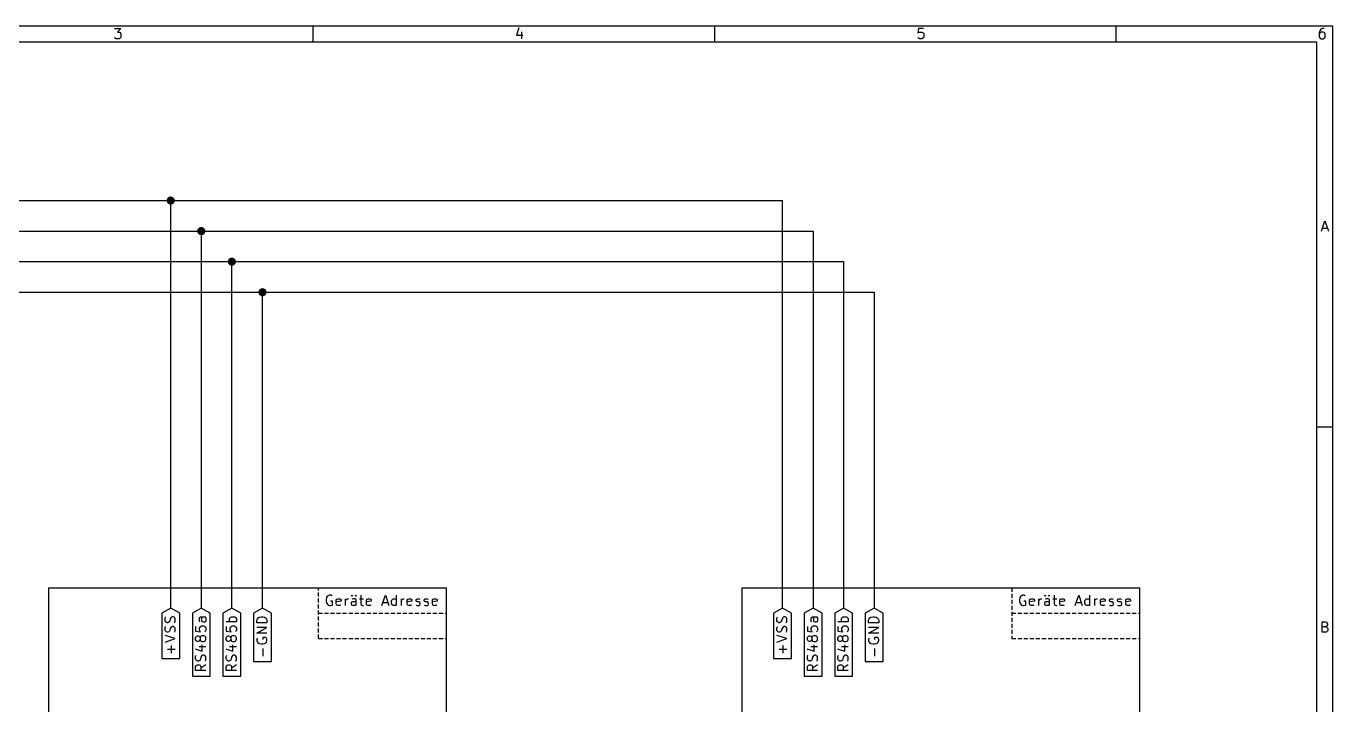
# Model space of a CAD drawing. Extents: x 10 to 287, y -200 to -10.
# Drawn here: x 124.2 to 287, y -94.6 to -10 of the extents above; entities that cross this region are included whole.
import ezdxf

# ---------------------------------------------------------------- set-up
doc = ezdxf.new("R2010")
doc.units = 0
doc.header["$MEASUREMENT"] = 0
doc.linetypes.add('DASHED', pattern=[0.75, 0.5, -0.25])
for name, color, linetype in [('BLUE3', 171, 'CONTINUOUS'), ('GREEN2', 3, 'CONTINUOUS'), ('RED2', 1, 'CONTINUOUS')]:
    doc.layers.add(name, color=color, linetype=linetype)

msp = doc.modelspace()

# ---------------------------------------------------------------- linework, layer by layer
at = {"layer": 'BLUE3', "linetype": 'CONTINUOUS'}
for p, q in [((127, -80.01), (176.53, -80.01)), ((127, -80.01), (127, -147.32)), ((161.646, -81.2546), (161.595, -81.5086)), ((161.722, -81.1276), (161.646, -81.2546)), ((161.849, -81.026), (161.722, -81.1276)), ((162.027, -80.9498), (161.849, -81.026)), ((162.204, -80.9498), (162.027, -80.9498)), ((162.331, -81.026), (162.204, -80.9498)), ((162.916, -81.4324), (163.043, -81.3816)), ((163.043, -81.3816), (163.297, -81.3816)), ((163.297, -81.3816), (163.398, -81.4324)), ((164.008, -82.2198), (164.008, -81.3816)), ((164.135, -81.4324), (164.262, -81.3816)), ((164.262, -81.3816), (164.389, -81.3816)), ((164.744, -81.026), (164.795, -80.9498)), ((164.795, -81.0768), (164.744, -81.026)), ((164.795, -80.9498), (164.871, -81.026)), ((164.795, -80.9498), (164.795, -81.0768)), ((164.871, -81.026), (164.795, -81.0768)), ((164.922, -81.3816), (164.795, -81.4324)), ((165.176, -81.3816), (164.922, -81.3816)), ((165.278, -81.4324), (165.176, -81.3816)), ((165.227, -81.026), (165.278, -80.9498)), ((165.278, -81.0768), (165.227, -81.026)), ((165.278, -80.9498), (165.354, -81.026)), ((165.278, -80.9498), (165.278, -81.0768)), ((165.354, -81.026), (165.278, -81.0768)), ((165.76, -81.3816), (166.243, -81.3816)), ((165.938, -80.9498), (165.938, -82.042)), ((166.675, -81.4324), (166.802, -81.3816)), ((166.802, -81.3816), (167.03, -81.3816)), ((167.03, -81.3816), (167.157, -81.4324)), ((168.554, -82.2198), (168.986, -80.9498)), ((168.986, -80.9498), (169.393, -82.2198)), ((169.875, -81.4324), (170.002, -81.3816)), ((170.002, -81.3816), (170.256, -81.3816)), ((170.256, -81.3816), (170.358, -81.4324)), ((170.358, -82.2198), (170.358, -80.9498)), ((170.967, -82.2198), (170.967, -81.3816)), ((171.094, -81.4324), (171.221, -81.3816)), ((171.221, -81.3816), (171.323, -81.3816)), ((171.755, -81.4324), (171.882, -81.3816)), ((171.882, -81.3816), (172.11, -81.3816)), ((172.11, -81.3816), (172.237, -81.4324)), ((172.847, -81.4324), (172.974, -81.3816)), ((172.974, -81.3816), (173.152, -81.3816)), ((173.152, -81.3816), (173.279, -81.4324)), ((173.863, -81.4324), (173.99, -81.3816)), ((173.99, -81.3816), (174.168, -81.3816)), ((174.168, -81.3816), (174.295, -81.4324)), ((174.904, -81.4324), (175.031, -81.3816)), ((175.031, -81.3816), (175.26, -81.3816)), ((175.26, -81.3816), (175.387, -81.4324)), ((176.53, -80.01), (176.53, -147.32)), ((213.36, -80.01), (262.89, -80.01)), ((213.36, -80.01), (213.36, -147.32)), ((248.006, -81.2546), (247.955, -81.5086)), ((248.082, -81.1276), (248.006, -81.2546)), ((248.209, -81.026), (248.082, -81.1276)), ((248.387, -80.9498), (248.209, -81.026)), ((248.564, -80.9498), (248.387, -80.9498)), ((248.691, -81.026), (248.564, -80.9498)), ((249.276, -81.4324), (249.403, -81.3816)), ((249.403, -81.3816), (249.657, -81.3816)), ((249.657, -81.3816), (249.758, -81.4324)), ((250.368, -82.2198), (250.368, -81.3816)), ((250.495, -81.4324), (250.622, -81.3816)), ((250.622, -81.3816), (250.749, -81.3816)), ((251.104, -81.026), (251.155, -80.9498)), ((251.155, -81.0768), (251.104, -81.026)), ((251.155, -80.9498), (251.231, -81.026)), ((251.155, -80.9498), (251.155, -81.0768)), ((251.231, -81.026), (251.155, -81.0768)), ((251.282, -81.3816), (251.155, -81.4324)), ((251.536, -81.3816), (251.282, -81.3816)), ((251.638, -81.4324), (251.536, -81.3816)), ((251.587, -81.026), (251.638, -80.9498)), ((251.638, -81.0768), (251.587, -81.026)), ((251.638, -80.9498), (251.714, -81.026)), ((251.638, -80.9498), (251.638, -81.0768)), ((251.714, -81.026), (251.638, -81.0768)), ((252.12, -81.3816), (252.603, -81.3816)), ((252.298, -80.9498), (252.298, -82.042)), ((253.035, -81.4324), (253.162, -81.3816)), ((253.162, -81.3816), (253.39, -81.3816)), ((253.39, -81.3816), (253.517, -81.4324)), ((254.914, -82.2198), (255.346, -80.9498)), ((255.346, -80.9498), (255.753, -82.2198)), ((256.235, -81.4324), (256.362, -81.3816)), ((256.362, -81.3816), (256.616, -81.3816)), ((256.616, -81.3816), (256.718, -81.4324)), ((256.718, -82.2198), (256.718, -80.9498)), ((257.327, -82.2198), (257.327, -81.3816)), ((257.454, -81.4324), (257.581, -81.3816)), ((257.581, -81.3816), (257.683, -81.3816)), ((258.115, -81.4324), (258.242, -81.3816)), ((258.242, -81.3816), (258.47, -81.3816)), ((258.47, -81.3816), (258.597, -81.4324)), ((259.207, -81.4324), (259.334, -81.3816)), ((259.334, -81.3816), (259.512, -81.3816)), ((259.512, -81.3816), (259.639, -81.4324)), ((260.223, -81.4324), (260.35, -81.3816)), ((260.35, -81.3816), (260.528, -81.3816)), ((260.528, -81.3816), (260.655, -81.4324)), ((261.264, -81.4324), (261.391, -81.3816)), ((261.391, -81.3816), (261.62, -81.3816)), ((261.62, -81.3816), (261.747, -81.4324)), ((262.89, -80.01), (262.89, -147.32)), ((161.595, -81.5086), (161.595, -81.6864)), ((161.595, -81.6864), (161.646, -81.915)), ((161.646, -81.915), (161.722, -82.042)), ((161.722, -82.042), (161.849, -82.169)), ((161.849, -82.169), (162.027, -82.2198)), ((162.027, -82.2198), (162.128, -82.2198)), ((162.382, -81.6864), (162.128, -81.6864)), ((162.128, -82.2198), (162.331, -82.169)), ((162.331, -82.169), (162.382, -82.0928)), ((162.382, -82.0928), (162.382, -81.6864)), ((162.865, -81.5594), (162.916, -81.4324)), ((162.865, -82.042), (162.865, -81.5594)), ((163.474, -81.6864), (162.865, -81.788)), ((162.916, -82.169), (162.865, -82.042)), ((163.043, -82.2198), (162.916, -82.169)), ((163.297, -82.2198), (163.043, -82.2198)), ((163.398, -82.169), (163.297, -82.2198)), ((163.398, -81.4324), (163.474, -81.5594)), ((163.474, -81.5594), (163.474, -81.6864)), ((164.008, -81.6102), (164.084, -81.5086)), ((164.084, -81.5086), (164.135, -81.4324)), ((164.744, -81.915), (164.795, -81.788)), ((164.744, -82.042), (164.744, -81.915)), ((164.795, -82.169), (164.744, -82.042)), ((164.795, -81.788), (164.922, -81.7372)), ((164.922, -82.2198), (164.795, -82.169)), ((164.922, -81.7372), (165.227, -81.7372)), ((165.227, -82.2198), (164.922, -82.2198)), ((165.227, -81.7372), (165.354, -81.6864)), ((165.354, -82.169), (165.227, -82.2198)), ((165.354, -81.5594), (165.278, -81.4324)), ((165.354, -82.2198), (165.354, -81.5594)), ((165.938, -82.042), (166.014, -82.169)), ((166.014, -82.169), (166.141, -82.2198)), ((166.141, -82.2198), (166.243, -82.2198)), ((166.624, -81.5594), (166.675, -81.4324)), ((166.624, -82.042), (166.624, -81.5594)), ((167.208, -81.6864), (166.624, -81.788)), ((166.675, -82.169), (166.624, -82.042)), ((166.802, -82.2198), (166.675, -82.169)), ((167.03, -82.2198), (166.802, -82.2198)), ((167.157, -82.169), (167.03, -82.2198)), ((167.157, -81.4324), (167.208, -81.5594)), ((167.208, -81.5594), (167.208, -81.6864)), ((168.681, -81.8642), (169.266, -81.8642)), ((169.748, -81.6102), (169.824, -81.5086)), ((169.748, -81.9912), (169.748, -81.6102)), ((169.824, -82.0928), (169.748, -81.9912)), ((169.824, -81.5086), (169.875, -81.4324)), ((169.875, -82.169), (169.824, -82.0928)), ((170.002, -82.2198), (169.875, -82.169)), ((170.256, -82.2198), (170.002, -82.2198)), ((170.358, -82.169), (170.256, -82.2198)), ((170.967, -81.6102), (171.018, -81.5086)), ((171.018, -81.5086), (171.094, -81.4324)), ((171.704, -81.5594), (171.755, -81.4324)), ((171.704, -82.042), (171.704, -81.5594)), ((172.288, -81.6864), (171.704, -81.788)), ((171.755, -82.169), (171.704, -82.042)), ((171.882, -82.2198), (171.755, -82.169)), ((172.11, -82.2198), (171.882, -82.2198)), ((172.237, -82.169), (172.11, -82.2198)), ((172.237, -81.4324), (172.288, -81.5594)), ((172.288, -81.5594), (172.288, -81.6864)), ((172.796, -81.5594), (172.847, -81.4324)), ((172.796, -81.6102), (172.796, -81.5594)), ((172.847, -81.7372), (172.796, -81.6102)), ((172.796, -82.169), (172.898, -82.2198)), ((172.974, -81.788), (172.847, -81.7372)), ((172.898, -82.2198), (173.152, -82.2198)), ((173.152, -81.788), (172.974, -81.788)), ((173.279, -81.8642), (173.152, -81.788)), ((173.152, -82.2198), (173.279, -82.169)), ((173.33, -81.9912), (173.279, -81.8642)), ((173.279, -82.169), (173.33, -82.042)), ((173.33, -82.042), (173.33, -81.9912)), ((173.812, -81.5594), (173.863, -81.4324)), ((173.812, -81.6102), (173.812, -81.5594)), ((173.863, -81.7372), (173.812, -81.6102)), ((173.812, -82.169), (173.939, -82.2198)), ((173.99, -81.788), (173.863, -81.7372)), ((173.939, -82.2198), (174.168, -82.2198)), ((174.168, -81.788), (173.99, -81.788)), ((174.295, -81.8642), (174.168, -81.788)), ((174.168, -82.2198), (174.295, -82.169)), ((174.346, -81.9912), (174.295, -81.8642)), ((174.295, -82.169), (174.346, -82.042)), ((174.346, -82.042), (174.346, -81.9912)), ((174.828, -81.5594), (174.904, -81.4324)), ((174.828, -82.042), (174.828, -81.5594)), ((175.438, -81.6864), (174.828, -81.788)), ((174.904, -82.169), (174.828, -82.042)), ((175.031, -82.2198), (174.904, -82.169)), ((175.26, -82.2198), (175.031, -82.2198)), ((175.387, -82.169), (175.26, -82.2198)), ((175.387, -81.4324), (175.438, -81.5594)), ((175.438, -81.5594), (175.438, -81.6864)), ((247.955, -81.5086), (247.955, -81.6864)), ((247.955, -81.6864), (248.006, -81.915)), ((248.006, -81.915), (248.082, -82.042)), ((248.082, -82.042), (248.209, -82.169)), ((248.209, -82.169), (248.387, -82.2198)), ((248.387, -82.2198), (248.488, -82.2198)), ((248.742, -81.6864), (248.488, -81.6864)), ((248.488, -82.2198), (248.691, -82.169)), ((248.691, -82.169), (248.742, -82.0928)), ((248.742, -82.0928), (248.742, -81.6864)), ((249.225, -81.5594), (249.276, -81.4324)), ((249.225, -82.042), (249.225, -81.5594)), ((249.834, -81.6864), (249.225, -81.788)), ((249.276, -82.169), (249.225, -82.042)), ((249.403, -82.2198), (249.276, -82.169)), ((249.657, -82.2198), (249.403, -82.2198)), ((249.758, -82.169), (249.657, -82.2198)), ((249.758, -81.4324), (249.834, -81.5594)), ((249.834, -81.5594), (249.834, -81.6864)), ((250.368, -81.6102), (250.444, -81.5086)), ((250.444, -81.5086), (250.495, -81.4324)), ((251.104, -81.915), (251.155, -81.788)), ((251.104, -82.042), (251.104, -81.915)), ((251.155, -82.169), (251.104, -82.042)), ((251.155, -81.788), (251.282, -81.7372)), ((251.282, -82.2198), (251.155, -82.169)), ((251.282, -81.7372), (251.587, -81.7372)), ((251.587, -82.2198), (251.282, -82.2198)), ((251.587, -81.7372), (251.714, -81.6864)), ((251.714, -82.169), (251.587, -82.2198)), ((251.714, -81.5594), (251.638, -81.4324)), ((251.714, -82.2198), (251.714, -81.5594)), ((252.298, -82.042), (252.374, -82.169)), ((252.374, -82.169), (252.501, -82.2198)), ((252.501, -82.2198), (252.603, -82.2198)), ((252.984, -81.5594), (253.035, -81.4324)), ((252.984, -82.042), (252.984, -81.5594)), ((253.568, -81.6864), (252.984, -81.788)), ((253.035, -82.169), (252.984, -82.042)), ((253.162, -82.2198), (253.035, -82.169)), ((253.39, -82.2198), (253.162, -82.2198)), ((253.517, -82.169), (253.39, -82.2198)), ((253.517, -81.4324), (253.568, -81.5594)), ((253.568, -81.5594), (253.568, -81.6864)), ((255.041, -81.8642), (255.626, -81.8642)), ((256.108, -81.6102), (256.184, -81.5086)), ((256.108, -81.9912), (256.108, -81.6102)), ((256.184, -82.0928), (256.108, -81.9912)), ((256.184, -81.5086), (256.235, -81.4324)), ((256.235, -82.169), (256.184, -82.0928)), ((256.362, -82.2198), (256.235, -82.169)), ((256.616, -82.2198), (256.362, -82.2198)), ((256.718, -82.169), (256.616, -82.2198)), ((257.327, -81.6102), (257.378, -81.5086)), ((257.378, -81.5086), (257.454, -81.4324)), ((258.064, -81.5594), (258.115, -81.4324)), ((258.064, -82.042), (258.064, -81.5594)), ((258.648, -81.6864), (258.064, -81.788)), ((258.115, -82.169), (258.064, -82.042)), ((258.242, -82.2198), (258.115, -82.169)), ((258.47, -82.2198), (258.242, -82.2198)), ((258.597, -82.169), (258.47, -82.2198)), ((258.597, -81.4324), (258.648, -81.5594)), ((258.648, -81.5594), (258.648, -81.6864)), ((259.156, -81.5594), (259.207, -81.4324)), ((259.156, -81.6102), (259.156, -81.5594)), ((259.207, -81.7372), (259.156, -81.6102)), ((259.156, -82.169), (259.258, -82.2198)), ((259.334, -81.788), (259.207, -81.7372)), ((259.258, -82.2198), (259.512, -82.2198)), ((259.512, -81.788), (259.334, -81.788)), ((259.639, -81.8642), (259.512, -81.788)), ((259.512, -82.2198), (259.639, -82.169)), ((259.69, -81.9912), (259.639, -81.8642)), ((259.639, -82.169), (259.69, -82.042)), ((259.69, -82.042), (259.69, -81.9912)), ((260.172, -81.5594), (260.223, -81.4324)), ((260.172, -81.6102), (260.172, -81.5594)), ((260.223, -81.7372), (260.172, -81.6102)), ((260.172, -82.169), (260.299, -82.2198)), ((260.35, -81.788), (260.223, -81.7372)), ((260.299, -82.2198), (260.528, -82.2198)), ((260.528, -81.788), (260.35, -81.788)), ((260.655, -81.8642), (260.528, -81.788)), ((260.528, -82.2198), (260.655, -82.169)), ((260.706, -81.9912), (260.655, -81.8642)), ((260.655, -82.169), (260.706, -82.042)), ((260.706, -82.042), (260.706, -81.9912)), ((261.188, -81.5594), (261.264, -81.4324)), ((261.188, -82.042), (261.188, -81.5594)), ((261.798, -81.6864), (261.188, -81.788)), ((261.264, -82.169), (261.188, -82.042)), ((261.391, -82.2198), (261.264, -82.169)), ((261.62, -82.2198), (261.391, -82.2198)), ((261.747, -82.169), (261.62, -82.2198)), ((261.747, -81.4324), (261.798, -81.5594)), ((261.798, -81.5594), (261.798, -81.6864))]:
    msp.add_line(p, q, dxfattribs=at)
at = {"layer": 'BLUE3', "linetype": 'DASHED'}
for p, q in [((160.655, -86.36), (160.655, -80.01)), ((247.015, -80.01), (247.015, -86.36)), ((160.655, -83.185), (176.53, -83.185)), ((247.015, -83.185), (262.89, -83.185)), ((160.655, -86.36), (176.53, -86.36)), ((247.015, -86.36), (262.89, -86.36))]:
    msp.add_line(p, q, dxfattribs=at)
at = {"layer": 'GREEN2', "linetype": 'CONTINUOUS'}
for p, q in [((46.99, -31.75), (142.24, -31.75)), ((142.24, -82.55), (142.24, -31.75)), ((142.24, -31.75), (218.44, -31.75)), ((218.44, -82.55), (218.44, -31.75)), ((46.99, -35.56), (146.05, -35.56)), ((146.05, -35.56), (146.05, -82.55)), ((146.05, -35.56), (222.25, -35.56)), ((222.25, -35.56), (222.25, -82.55)), ((46.99, -39.37), (149.86, -39.37)), ((149.86, -82.55), (149.86, -39.37)), ((149.86, -39.37), (226.06, -39.37)), ((226.06, -39.37), (226.06, -82.55)), ((46.99, -43.18), (153.67, -43.18)), ((153.67, -82.55), (153.67, -43.18)), ((153.67, -43.18), (229.87, -43.18)), ((229.87, -43.18), (229.87, -82.55))]:
    msp.add_line(p, q, dxfattribs=at)
at = {"layer": 'GREEN2', "const_width": 0.508}
for points in [[(141.986, -31.75, 1), (142.494, -31.75, 1)], [(145.796, -35.56, 1), (146.304, -35.56, 1)], [(149.606, -39.37, 1), (150.114, -39.37, 1)], [(153.416, -43.18, 1), (153.924, -43.18, 1)]]:
    msp.add_lwpolyline(points, format="xyb", close=True, dxfattribs=at)
at = {"layer": 'RED2', "linetype": 'CONTINUOUS'}
for p, q in [((286.995, -10.0076), (10.0076, -10.0076)), ((135.255, -10.287), (136.042, -10.287)), ((136.042, -10.287), (135.611, -10.7696)), ((135.611, -10.7696), (135.814, -10.7696)), ((135.814, -10.7696), (135.941, -10.8204)), ((135.941, -10.8204), (135.992, -10.8966)), ((135.992, -10.8966), (136.042, -11.0236)), ((136.042, -11.3284), (135.992, -11.4554)), ((136.042, -11.0236), (136.042, -11.3284)), ((159.995, -11.9888), (159.995, -10.0076)), ((185.598, -10.2108), (185.293, -11.1506)), ((185.293, -11.1506), (186.106, -11.1506)), ((185.928, -10.7188), (185.928, -11.5824)), ((210.007, -11.9888), (210.007, -10.0076)), ((235.382, -10.287), (235.306, -10.8966)), ((235.306, -10.8966), (235.382, -10.8204)), ((235.991, -10.287), (235.382, -10.287)), ((235.382, -10.8204), (235.509, -10.7696)), ((235.509, -10.7696), (235.814, -10.7696)), ((235.814, -10.7696), (235.941, -10.8204)), ((235.941, -10.8204), (235.991, -10.8966)), ((235.991, -10.8966), (236.042, -11.0236)), ((236.042, -11.3284), (235.991, -11.4554)), ((236.042, -11.0236), (236.042, -11.3284)), ((259.994, -11.9888), (259.994, -10.0076)), ((285.369, -10.5918), (285.293, -10.8204)), ((285.293, -10.8204), (285.293, -11.3284)), ((285.369, -10.8966), (285.293, -11.0236)), ((285.293, -11.3284), (285.369, -11.4554)), ((285.496, -10.3886), (285.369, -10.5918)), ((285.42, -10.8204), (285.369, -10.8966)), ((285.547, -10.7696), (285.42, -10.8204)), ((285.547, -10.3378), (285.496, -10.3886)), ((285.674, -10.287), (285.547, -10.3378)), ((285.801, -10.7696), (285.547, -10.7696)), ((285.928, -10.287), (285.674, -10.287)), ((285.928, -10.8204), (285.801, -10.7696)), ((285.979, -10.8966), (285.928, -10.8204)), ((286.029, -11.0236), (285.979, -10.8966)), ((285.979, -11.4554), (286.029, -11.3284)), ((286.029, -11.3284), (286.029, -11.0236)), ((286.995, -200), (286.995, -10.0076)), ((285.013, -11.9888), (11.9888, -11.9888)), ((135.306, -11.5062), (135.255, -11.4554)), ((135.433, -11.5824), (135.306, -11.5062)), ((135.814, -11.5824), (135.433, -11.5824)), ((135.941, -11.5062), (135.814, -11.5824)), ((135.992, -11.4554), (135.941, -11.5062)), ((235.382, -11.5062), (235.306, -11.4554)), ((235.509, -11.5824), (235.382, -11.5062)), ((235.814, -11.5824), (235.509, -11.5824)), ((235.941, -11.5062), (235.814, -11.5824)), ((235.991, -11.4554), (235.941, -11.5062)), ((285.013, -198.018), (285.013, -11.9888)), ((285.369, -11.4554), (285.42, -11.5062)), ((285.42, -11.5062), (285.547, -11.5824)), ((285.547, -11.5824), (285.801, -11.5824)), ((285.801, -11.5824), (285.928, -11.5062)), ((285.928, -11.5062), (285.979, -11.4554)), ((285.572, -35.5854), (286.004, -34.29)), ((285.674, -35.2044), (286.309, -35.2044)), ((286.004, -34.29), (286.436, -35.5854)), ((286.995, -59.9948), (285.013, -59.9948)), ((142.24, -82.55), (141.122, -83.185)), ((143.358, -83.185), (142.24, -82.55)), ((146.05, -82.55), (144.932, -83.185)), ((147.168, -83.185), (146.05, -82.55)), ((149.86, -82.55), (148.742, -83.185)), ((150.978, -83.185), (149.86, -82.55)), ((153.67, -82.55), (152.552, -83.185)), ((154.788, -83.185), (153.67, -82.55)), ((218.44, -82.55), (217.322, -83.185)), ((219.558, -83.185), (218.44, -82.55)), ((222.25, -82.55), (221.132, -83.185)), ((223.368, -83.185), (222.25, -82.55)), ((226.06, -82.55), (224.942, -83.185)), ((227.178, -83.185), (226.06, -82.55)), ((229.87, -82.55), (228.752, -83.185)), ((230.988, -83.185), (229.87, -82.55)), ((141.122, -83.185), (141.122, -88.8492)), ((141.529, -83.82), (141.605, -83.6422)), ((141.529, -84.1248), (141.529, -83.82)), ((141.605, -84.2518), (141.529, -84.1248)), ((141.656, -84.3026), (141.605, -84.2518)), ((141.783, -84.3788), (141.656, -84.3026)), ((141.884, -84.3788), (141.783, -84.3788)), ((142.011, -84.3026), (141.884, -84.3788)), ((142.088, -84.2518), (142.011, -84.3026)), ((142.138, -84.1248), (142.088, -84.2518)), ((142.189, -83.8962), (142.138, -84.1248)), ((142.265, -83.7692), (142.189, -83.8962)), ((142.316, -83.693), (142.265, -83.7692)), ((142.443, -83.6422), (142.316, -83.693)), ((142.57, -83.6422), (142.443, -83.6422)), ((142.672, -83.693), (142.57, -83.6422)), ((142.748, -83.7692), (142.672, -83.693)), ((142.799, -83.8962), (142.748, -83.7692)), ((142.748, -84.3788), (142.799, -84.1756)), ((142.799, -84.1756), (142.799, -83.8962)), ((143.358, -88.8492), (143.358, -83.185)), ((144.932, -83.185), (144.932, -91.0336)), ((145.821, -83.7692), (145.771, -83.8962)), ((145.771, -83.8962), (145.771, -84.1248)), ((145.771, -84.1248), (145.821, -84.2518)), ((145.948, -83.693), (145.821, -83.7692)), ((146.609, -83.693), (145.948, -83.693)), ((146.126, -83.82), (146.075, -83.693)), ((146.126, -84.1248), (146.126, -83.82)), ((146.177, -84.2518), (146.126, -84.1248)), ((146.304, -84.3026), (146.177, -84.2518)), ((146.431, -84.3026), (146.304, -84.3026)), ((146.558, -84.2518), (146.431, -84.3026)), ((146.558, -83.693), (146.609, -83.82)), ((146.609, -84.1248), (146.558, -84.2518)), ((146.609, -83.82), (146.609, -84.1248)), ((147.168, -91.0336), (147.168, -83.185)), ((148.742, -83.185), (148.742, -91.0336)), ((150.419, -84.2518), (149.149, -84.2518)), ((149.581, -83.8962), (149.631, -83.7692)), ((149.581, -84.1248), (149.581, -83.8962)), ((149.631, -84.2518), (149.581, -84.1248)), ((149.631, -83.7692), (149.708, -83.693)), ((149.708, -83.693), (149.809, -83.6422)), ((149.809, -83.6422), (150.19, -83.6422)), ((150.19, -83.6422), (150.292, -83.693)), ((150.292, -83.693), (150.368, -83.7692)), ((150.368, -83.7692), (150.419, -83.8962)), ((150.419, -84.1248), (150.368, -84.2518)), ((150.419, -83.8962), (150.419, -84.1248)), ((150.978, -91.0336), (150.978, -83.185)), ((152.552, -83.185), (152.552, -89.2048)), ((152.959, -84.074), (153.035, -83.8962)), ((152.959, -84.3788), (152.959, -84.074)), ((154.229, -84.3788), (152.959, -84.3788)), ((153.035, -83.8962), (153.137, -83.7692)), ((153.137, -83.7692), (153.264, -83.693)), ((153.264, -83.693), (153.518, -83.6422)), ((153.518, -83.6422), (153.695, -83.6422)), ((153.695, -83.6422), (153.924, -83.693)), ((153.924, -83.693), (154.051, -83.7692)), ((154.051, -83.7692), (154.178, -83.8962)), ((154.178, -83.8962), (154.229, -84.074)), ((154.229, -84.074), (154.229, -84.3788)), ((154.788, -89.2048), (154.788, -83.185)), ((217.322, -83.185), (217.322, -88.8492)), ((217.729, -83.82), (217.805, -83.6422)), ((217.729, -84.1248), (217.729, -83.82)), ((217.805, -84.2518), (217.729, -84.1248)), ((217.856, -84.3026), (217.805, -84.2518)), ((217.983, -84.3788), (217.856, -84.3026)), ((218.084, -84.3788), (217.983, -84.3788)), ((218.211, -84.3026), (218.084, -84.3788)), ((218.288, -84.2518), (218.211, -84.3026)), ((218.338, -84.1248), (218.288, -84.2518)), ((218.389, -83.8962), (218.338, -84.1248)), ((218.465, -83.7692), (218.389, -83.8962)), ((218.516, -83.693), (218.465, -83.7692)), ((218.643, -83.6422), (218.516, -83.693)), ((218.77, -83.6422), (218.643, -83.6422)), ((218.872, -83.693), (218.77, -83.6422)), ((218.948, -83.7692), (218.872, -83.693)), ((218.999, -83.8962), (218.948, -83.7692)), ((218.948, -84.3788), (218.999, -84.1756)), ((218.999, -84.1756), (218.999, -83.8962)), ((219.558, -88.8492), (219.558, -83.185)), ((221.132, -83.185), (221.132, -91.0336)), ((222.021, -83.7692), (221.971, -83.8962)), ((221.971, -83.8962), (221.971, -84.1248)), ((221.971, -84.1248), (222.021, -84.2518)), ((222.148, -83.693), (222.021, -83.7692)), ((222.809, -83.693), (222.148, -83.693)), ((222.326, -83.82), (222.275, -83.693)), ((222.326, -84.1248), (222.326, -83.82)), ((222.377, -84.2518), (222.326, -84.1248)), ((222.504, -84.3026), (222.377, -84.2518)), ((222.631, -84.3026), (222.504, -84.3026)), ((222.758, -84.2518), (222.631, -84.3026)), ((222.758, -83.693), (222.809, -83.82)), ((222.809, -84.1248), (222.758, -84.2518)), ((222.809, -83.82), (222.809, -84.1248)), ((223.368, -91.0336), (223.368, -83.185)), ((224.942, -83.185), (224.942, -91.0336)), ((226.619, -84.2518), (225.349, -84.2518)), ((225.781, -83.8962), (225.831, -83.7692)), ((225.781, -84.1248), (225.781, -83.8962)), ((225.831, -84.2518), (225.781, -84.1248)), ((225.831, -83.7692), (225.908, -83.693)), ((225.908, -83.693), (226.009, -83.6422)), ((226.009, -83.6422), (226.39, -83.6422)), ((226.39, -83.6422), (226.492, -83.693)), ((226.492, -83.693), (226.568, -83.7692)), ((226.568, -83.7692), (226.619, -83.8962)), ((226.619, -84.1248), (226.568, -84.2518)), ((226.619, -83.8962), (226.619, -84.1248)), ((227.178, -91.0336), (227.178, -83.185)), ((228.752, -83.185), (228.752, -89.2048)), ((229.159, -84.074), (229.235, -83.8962)), ((229.159, -84.3788), (229.159, -84.074)), ((230.429, -84.3788), (229.159, -84.3788)), ((229.235, -83.8962), (229.337, -83.7692)), ((229.337, -83.7692), (229.464, -83.693)), ((229.464, -83.693), (229.718, -83.6422)), ((229.718, -83.6422), (229.895, -83.6422)), ((229.895, -83.6422), (230.124, -83.693)), ((230.124, -83.693), (230.251, -83.7692)), ((230.251, -83.7692), (230.378, -83.8962)), ((230.378, -83.8962), (230.429, -84.074)), ((230.429, -84.074), (230.429, -84.3788)), ((230.988, -89.2048), (230.988, -83.185)), ((285.648, -85.5726), (285.648, -84.2772)), ((285.648, -84.2772), (286.08, -84.2772)), ((286.08, -84.2772), (286.207, -84.328)), ((286.207, -84.328), (286.258, -84.3788)), ((286.258, -84.3788), (286.334, -84.5058)), ((286.334, -84.6328), (286.258, -84.7598)), ((286.334, -84.5058), (286.334, -84.6328)), ((141.529, -85.0392), (141.605, -84.8614)), ((141.529, -85.344), (141.529, -85.0392)), ((141.605, -85.4456), (141.529, -85.344)), ((142.799, -86.36), (141.529, -85.9536)), ((141.656, -85.5218), (141.605, -85.4456)), ((141.783, -85.5726), (141.656, -85.5218)), ((141.884, -85.5726), (141.783, -85.5726)), ((142.011, -85.5218), (141.884, -85.5726)), ((142.088, -85.4456), (142.011, -85.5218)), ((142.138, -85.344), (142.088, -85.4456)), ((142.189, -85.09), (142.138, -85.344)), ((142.265, -84.963), (142.189, -85.09)), ((142.316, -84.9122), (142.265, -84.963)), ((142.443, -84.8614), (142.316, -84.9122)), ((142.57, -84.8614), (142.443, -84.8614)), ((142.672, -84.9122), (142.57, -84.8614)), ((142.748, -84.963), (142.672, -84.9122)), ((142.799, -85.09), (142.748, -84.963)), ((142.748, -85.5726), (142.799, -85.3948)), ((142.799, -85.3948), (142.799, -85.09)), ((145.339, -84.8614), (145.339, -85.4456)), ((145.339, -85.4456), (145.948, -85.5218)), ((145.339, -86.233), (145.415, -86.1314)), ((145.339, -86.487), (145.339, -86.233)), ((145.415, -86.1314), (145.466, -86.0552)), ((145.466, -86.0552), (145.593, -86.0044)), ((145.593, -86.0044), (145.644, -86.0044)), ((145.644, -86.0044), (145.771, -86.0552)), ((145.771, -86.0552), (145.821, -86.1314)), ((145.821, -85.0392), (145.898, -84.9122)), ((145.821, -85.344), (145.821, -85.0392)), ((145.898, -85.4456), (145.821, -85.344)), ((145.821, -86.1314), (145.898, -86.233)), ((145.898, -84.9122), (145.948, -84.8614)), ((145.948, -85.5218), (145.898, -85.4456)), ((145.948, -86.1314), (145.898, -86.233)), ((145.898, -86.233), (145.898, -86.487)), ((145.948, -84.8614), (146.075, -84.7852)), ((145.999, -86.0552), (145.948, -86.1314)), ((146.126, -86.0044), (145.999, -86.0552)), ((146.075, -84.7852), (146.38, -84.7852)), ((146.38, -86.0044), (146.126, -86.0044)), ((146.38, -84.7852), (146.482, -84.8614)), ((146.482, -86.0552), (146.38, -86.0044)), ((146.482, -84.8614), (146.558, -84.9122)), ((146.558, -85.4456), (146.482, -85.5218)), ((146.558, -86.1314), (146.482, -86.0552)), ((146.558, -84.9122), (146.609, -85.0392)), ((146.609, -85.344), (146.558, -85.4456)), ((146.609, -86.233), (146.558, -86.1314)), ((146.609, -85.0392), (146.609, -85.344)), ((146.609, -86.487), (146.609, -86.233)), ((149.149, -84.8614), (149.149, -85.4456)), ((149.149, -85.4456), (149.758, -85.5218)), ((149.149, -86.233), (149.225, -86.1314)), ((149.149, -86.487), (149.149, -86.233)), ((149.225, -86.1314), (149.276, -86.0552)), ((149.276, -86.0552), (149.403, -86.0044)), ((149.403, -86.0044), (149.454, -86.0044)), ((149.454, -86.0044), (149.581, -86.0552)), ((149.581, -86.0552), (149.631, -86.1314)), ((149.631, -85.0392), (149.708, -84.9122)), ((149.631, -85.344), (149.631, -85.0392)), ((149.708, -85.4456), (149.631, -85.344)), ((149.631, -86.1314), (149.708, -86.233)), ((149.708, -84.9122), (149.758, -84.8614)), ((149.758, -85.5218), (149.708, -85.4456)), ((149.758, -86.1314), (149.708, -86.233)), ((149.708, -86.233), (149.708, -86.487)), ((149.758, -84.8614), (149.885, -84.7852)), ((149.809, -86.0552), (149.758, -86.1314)), ((149.936, -86.0044), (149.809, -86.0552)), ((149.885, -84.7852), (150.19, -84.7852)), ((150.19, -86.0044), (149.936, -86.0044)), ((150.19, -84.7852), (150.292, -84.8614)), ((150.292, -86.0552), (150.19, -86.0044)), ((150.292, -84.8614), (150.368, -84.9122)), ((150.368, -85.4456), (150.292, -85.5218)), ((150.368, -86.1314), (150.292, -86.0552)), ((150.368, -84.9122), (150.419, -85.0392)), ((150.419, -85.344), (150.368, -85.4456)), ((150.419, -86.233), (150.368, -86.1314)), ((150.419, -85.0392), (150.419, -85.344)), ((150.419, -86.487), (150.419, -86.233)), ((152.959, -85.6996), (154.229, -84.963)), ((154.229, -84.963), (152.959, -84.963)), ((154.229, -85.6996), (152.959, -85.6996)), ((154.102, -86.233), (153.695, -86.233)), ((153.695, -86.233), (153.695, -86.487)), ((154.178, -86.3092), (154.102, -86.233)), ((217.729, -85.0392), (217.805, -84.8614)), ((217.729, -85.344), (217.729, -85.0392)), ((217.805, -85.4456), (217.729, -85.344)), ((218.999, -86.36), (217.729, -85.9536)), ((217.856, -85.5218), (217.805, -85.4456)), ((217.983, -85.5726), (217.856, -85.5218)), ((218.084, -85.5726), (217.983, -85.5726)), ((218.211, -85.5218), (218.084, -85.5726)), ((218.288, -85.4456), (218.211, -85.5218)), ((218.338, -85.344), (218.288, -85.4456)), ((218.389, -85.09), (218.338, -85.344)), ((218.465, -84.963), (218.389, -85.09)), ((218.516, -84.9122), (218.465, -84.963)), ((218.643, -84.8614), (218.516, -84.9122)), ((218.77, -84.8614), (218.643, -84.8614)), ((218.872, -84.9122), (218.77, -84.8614)), ((218.948, -84.963), (218.872, -84.9122)), ((218.999, -85.09), (218.948, -84.963)), ((218.948, -85.5726), (218.999, -85.3948)), ((218.999, -85.3948), (218.999, -85.09)), ((221.539, -84.8614), (221.539, -85.4456)), ((221.539, -85.4456), (222.148, -85.5218)), ((221.539, -86.233), (221.615, -86.1314)), ((221.539, -86.487), (221.539, -86.233)), ((221.615, -86.1314), (221.666, -86.0552)), ((221.666, -86.0552), (221.793, -86.0044)), ((221.793, -86.0044), (221.844, -86.0044)), ((221.844, -86.0044), (221.971, -86.0552)), ((221.971, -86.0552), (222.021, -86.1314)), ((222.021, -85.0392), (222.098, -84.9122)), ((222.021, -85.344), (222.021, -85.0392)), ((222.098, -85.4456), (222.021, -85.344)), ((222.021, -86.1314), (222.098, -86.233)), ((222.098, -84.9122), (222.148, -84.8614)), ((222.148, -85.5218), (222.098, -85.4456)), ((222.148, -86.1314), (222.098, -86.233)), ((222.098, -86.233), (222.098, -86.487)), ((222.148, -84.8614), (222.275, -84.7852)), ((222.199, -86.0552), (222.148, -86.1314)), ((222.326, -86.0044), (222.199, -86.0552)), ((222.275, -84.7852), (222.58, -84.7852)), ((222.58, -86.0044), (222.326, -86.0044)), ((222.58, -84.7852), (222.682, -84.8614)), ((222.682, -86.0552), (222.58, -86.0044)), ((222.682, -84.8614), (222.758, -84.9122)), ((222.758, -85.4456), (222.682, -85.5218)), ((222.758, -86.1314), (222.682, -86.0552)), ((222.758, -84.9122), (222.809, -85.0392)), ((222.809, -85.344), (222.758, -85.4456)), ((222.809, -86.233), (222.758, -86.1314)), ((222.809, -85.0392), (222.809, -85.344)), ((222.809, -86.487), (222.809, -86.233)), ((225.349, -84.8614), (225.349, -85.4456)), ((225.349, -85.4456), (225.958, -85.5218)), ((225.349, -86.233), (225.425, -86.1314)), ((225.349, -86.487), (225.349, -86.233)), ((225.425, -86.1314), (225.476, -86.0552)), ((225.476, -86.0552), (225.603, -86.0044)), ((225.603, -86.0044), (225.654, -86.0044)), ((225.654, -86.0044), (225.781, -86.0552)), ((225.781, -86.0552), (225.831, -86.1314)), ((225.831, -85.0392), (225.908, -84.9122)), ((225.831, -85.344), (225.831, -85.0392)), ((225.908, -85.4456), (225.831, -85.344)), ((225.831, -86.1314), (225.908, -86.233)), ((225.908, -84.9122), (225.958, -84.8614)), ((225.958, -85.5218), (225.908, -85.4456)), ((225.958, -86.1314), (225.908, -86.233)), ((225.908, -86.233), (225.908, -86.487)), ((225.958, -84.8614), (226.085, -84.7852)), ((226.009, -86.0552), (225.958, -86.1314)), ((226.136, -86.0044), (226.009, -86.0552)), ((226.085, -84.7852), (226.39, -84.7852)), ((226.39, -86.0044), (226.136, -86.0044)), ((226.39, -84.7852), (226.492, -84.8614)), ((226.492, -86.0552), (226.39, -86.0044)), ((226.492, -84.8614), (226.568, -84.9122)), ((226.568, -85.4456), (226.492, -85.5218)), ((226.568, -86.1314), (226.492, -86.0552)), ((226.568, -84.9122), (226.619, -85.0392)), ((226.619, -85.344), (226.568, -85.4456)), ((226.619, -86.233), (226.568, -86.1314)), ((226.619, -85.0392), (226.619, -85.344)), ((226.619, -86.487), (226.619, -86.233)), ((229.159, -85.6996), (230.429, -84.963)), ((230.429, -84.963), (229.159, -84.963)), ((230.429, -85.6996), (229.159, -85.6996)), ((230.302, -86.233), (229.895, -86.233)), ((229.895, -86.233), (229.895, -86.487)), ((230.378, -86.3092), (230.302, -86.233)), ((286.08, -84.8868), (285.648, -84.8868)), ((286.156, -85.5726), (285.648, -85.5726)), ((286.207, -84.8106), (286.08, -84.8868)), ((286.08, -84.8868), (286.258, -84.9376)), ((286.258, -85.4964), (286.156, -85.5726)), ((286.258, -84.7598), (286.207, -84.8106)), ((286.258, -84.9376), (286.334, -85.0138)), ((286.334, -85.4456), (286.258, -85.4964)), ((286.334, -85.0138), (286.385, -85.1408)), ((286.385, -85.3186), (286.334, -85.4456)), ((286.385, -85.1408), (286.385, -85.3186)), ((141.529, -86.7918), (142.799, -86.36)), ((142.799, -87.7062), (141.834, -87.7062)), ((142.316, -88.1888), (142.316, -87.2236)), ((145.288, -87.63), (146.177, -87.9348)), ((145.415, -86.614), (145.339, -86.487)), ((145.466, -86.6648), (145.415, -86.614)), ((145.593, -86.7156), (145.466, -86.6648)), ((145.644, -86.7156), (145.593, -86.7156)), ((145.771, -86.6648), (145.644, -86.7156)), ((145.821, -86.614), (145.771, -86.6648)), ((145.771, -87.3252), (146.609, -87.3252)), ((145.898, -86.487), (145.821, -86.614)), ((145.898, -86.487), (145.948, -86.614)), ((145.948, -86.614), (145.999, -86.6648)), ((145.999, -86.6648), (146.126, -86.7156)), ((146.126, -86.7156), (146.38, -86.7156)), ((146.177, -87.9348), (146.177, -87.1474)), ((146.38, -86.7156), (146.482, -86.6648)), ((146.482, -86.6648), (146.558, -86.614)), ((146.558, -86.614), (146.609, -86.487)), ((149.098, -87.63), (149.987, -87.9348)), ((149.225, -86.614), (149.149, -86.487)), ((149.276, -86.6648), (149.225, -86.614)), ((149.403, -86.7156), (149.276, -86.6648)), ((149.454, -86.7156), (149.403, -86.7156)), ((149.581, -86.6648), (149.454, -86.7156)), ((149.631, -86.614), (149.581, -86.6648)), ((149.581, -87.3252), (150.419, -87.3252)), ((149.708, -86.487), (149.631, -86.614)), ((149.708, -86.487), (149.758, -86.614)), ((149.758, -86.614), (149.809, -86.6648)), ((149.809, -86.6648), (149.936, -86.7156)), ((149.936, -86.7156), (150.19, -86.7156)), ((149.987, -87.9348), (149.987, -87.1474)), ((150.19, -86.7156), (150.292, -86.6648)), ((150.292, -86.6648), (150.368, -86.614)), ((150.368, -86.614), (150.419, -86.487)), ((153.035, -86.3092), (152.959, -86.4362)), ((152.959, -86.4362), (152.959, -86.614)), ((152.959, -86.614), (153.035, -86.7918)), ((153.035, -86.7918), (153.137, -86.9188)), ((153.137, -86.9188), (153.264, -86.9696)), ((153.264, -86.9696), (153.518, -87.0204)), ((153.518, -87.0204), (153.695, -87.0204)), ((153.695, -87.0204), (153.924, -86.9696)), ((153.746, -88.5444), (153.746, -87.5792)), ((153.924, -86.9696), (154.051, -86.9188)), ((154.051, -86.9188), (154.178, -86.7918)), ((154.229, -86.487), (154.178, -86.3092)), ((154.178, -86.7918), (154.229, -86.614)), ((154.229, -86.614), (154.229, -86.487)), ((217.729, -86.7918), (218.999, -86.36)), ((218.999, -87.7062), (218.034, -87.7062)), ((218.516, -88.1888), (218.516, -87.2236)), ((221.488, -87.63), (222.377, -87.9348)), ((221.615, -86.614), (221.539, -86.487)), ((221.666, -86.6648), (221.615, -86.614)), ((221.793, -86.7156), (221.666, -86.6648)), ((221.844, -86.7156), (221.793, -86.7156)), ((221.971, -86.6648), (221.844, -86.7156)), ((222.021, -86.614), (221.971, -86.6648)), ((221.971, -87.3252), (222.809, -87.3252)), ((222.098, -86.487), (222.021, -86.614)), ((222.098, -86.487), (222.148, -86.614)), ((222.148, -86.614), (222.199, -86.6648)), ((222.199, -86.6648), (222.326, -86.7156)), ((222.326, -86.7156), (222.58, -86.7156)), ((222.377, -87.9348), (222.377, -87.1474)), ((222.58, -86.7156), (222.682, -86.6648)), ((222.682, -86.6648), (222.758, -86.614)), ((222.758, -86.614), (222.809, -86.487)), ((225.298, -87.63), (226.187, -87.9348)), ((225.425, -86.614), (225.349, -86.487)), ((225.476, -86.6648), (225.425, -86.614)), ((225.603, -86.7156), (225.476, -86.6648)), ((225.654, -86.7156), (225.603, -86.7156)), ((225.781, -86.6648), (225.654, -86.7156)), ((225.831, -86.614), (225.781, -86.6648)), ((225.781, -87.3252), (226.619, -87.3252)), ((225.908, -86.487), (225.831, -86.614)), ((225.908, -86.487), (225.958, -86.614)), ((225.958, -86.614), (226.009, -86.6648)), ((226.009, -86.6648), (226.136, -86.7156)), ((226.136, -86.7156), (226.39, -86.7156)), ((226.187, -87.9348), (226.187, -87.1474)), ((226.39, -86.7156), (226.492, -86.6648)), ((226.492, -86.6648), (226.568, -86.614)), ((226.568, -86.614), (226.619, -86.487)), ((229.235, -86.3092), (229.159, -86.4362)), ((229.159, -86.4362), (229.159, -86.614)), ((229.159, -86.614), (229.235, -86.7918)), ((229.235, -86.7918), (229.337, -86.9188)), ((229.337, -86.9188), (229.464, -86.9696)), ((229.464, -86.9696), (229.718, -87.0204)), ((229.718, -87.0204), (229.895, -87.0204)), ((229.895, -87.0204), (230.124, -86.9696)), ((229.946, -88.5444), (229.946, -87.5792)), ((230.124, -86.9696), (230.251, -86.9188)), ((230.251, -86.9188), (230.378, -86.7918)), ((230.429, -86.487), (230.378, -86.3092)), ((230.378, -86.7918), (230.429, -86.614)), ((230.429, -86.614), (230.429, -86.487)), ((141.122, -88.8492), (142.24, -88.8492)), ((142.24, -88.8492), (143.358, -88.8492)), ((145.339, -88.5952), (145.415, -88.4174)), ((145.339, -88.9), (145.339, -88.5952)), ((145.415, -89.027), (145.339, -88.9)), ((145.466, -89.0778), (145.415, -89.027)), ((145.593, -89.154), (145.466, -89.0778)), ((145.694, -89.154), (145.593, -89.154)), ((145.821, -89.0778), (145.694, -89.154)), ((145.898, -89.027), (145.821, -89.0778)), ((145.948, -88.9), (145.898, -89.027)), ((145.999, -88.6714), (145.948, -88.9)), ((146.075, -88.5444), (145.999, -88.6714)), ((146.126, -88.4936), (146.075, -88.5444)), ((146.253, -88.4174), (146.126, -88.4936)), ((146.38, -88.4174), (146.253, -88.4174)), ((146.482, -88.4936), (146.38, -88.4174)), ((146.558, -88.5444), (146.482, -88.4936)), ((146.609, -88.6714), (146.558, -88.5444)), ((146.558, -89.154), (146.609, -88.9762)), ((146.609, -88.9762), (146.609, -88.6714)), ((149.149, -88.5952), (149.225, -88.4174)), ((149.149, -88.9), (149.149, -88.5952)), ((149.225, -89.027), (149.149, -88.9)), ((149.276, -89.0778), (149.225, -89.027)), ((149.403, -89.154), (149.276, -89.0778)), ((149.504, -89.154), (149.403, -89.154)), ((149.631, -89.0778), (149.504, -89.154)), ((149.708, -89.027), (149.631, -89.0778)), ((149.758, -88.9), (149.708, -89.027)), ((149.809, -88.6714), (149.758, -88.9)), ((149.885, -88.5444), (149.809, -88.6714)), ((149.936, -88.4936), (149.885, -88.5444)), ((150.063, -88.4174), (149.936, -88.4936)), ((150.19, -88.4174), (150.063, -88.4174)), ((150.292, -88.4936), (150.19, -88.4174)), ((150.368, -88.5444), (150.292, -88.4936)), ((150.419, -88.6714), (150.368, -88.5444)), ((150.368, -89.154), (150.419, -88.9762)), ((150.419, -88.9762), (150.419, -88.6714)), ((152.552, -89.2048), (153.67, -89.2048)), ((153.67, -89.2048), (154.788, -89.2048)), ((217.322, -88.8492), (218.44, -88.8492)), ((218.44, -88.8492), (219.558, -88.8492)), ((221.539, -88.5952), (221.615, -88.4174)), ((221.539, -88.9), (221.539, -88.5952)), ((221.615, -89.027), (221.539, -88.9)), ((221.666, -89.0778), (221.615, -89.027)), ((221.793, -89.154), (221.666, -89.0778)), ((221.894, -89.154), (221.793, -89.154)), ((222.021, -89.0778), (221.894, -89.154)), ((222.098, -89.027), (222.021, -89.0778)), ((222.148, -88.9), (222.098, -89.027)), ((222.199, -88.6714), (222.148, -88.9)), ((222.275, -88.5444), (222.199, -88.6714)), ((222.326, -88.4936), (222.275, -88.5444)), ((222.453, -88.4174), (222.326, -88.4936)), ((222.58, -88.4174), (222.453, -88.4174)), ((222.682, -88.4936), (222.58, -88.4174)), ((222.758, -88.5444), (222.682, -88.4936)), ((222.809, -88.6714), (222.758, -88.5444)), ((222.758, -89.154), (222.809, -88.9762)), ((222.809, -88.9762), (222.809, -88.6714)), ((225.349, -88.5952), (225.425, -88.4174)), ((225.349, -88.9), (225.349, -88.5952)), ((225.425, -89.027), (225.349, -88.9)), ((225.476, -89.0778), (225.425, -89.027)), ((225.603, -89.154), (225.476, -89.0778)), ((225.704, -89.154), (225.603, -89.154)), ((225.831, -89.0778), (225.704, -89.154)), ((225.908, -89.027), (225.831, -89.0778)), ((225.958, -88.9), (225.908, -89.027)), ((226.009, -88.6714), (225.958, -88.9)), ((226.085, -88.5444), (226.009, -88.6714)), ((226.136, -88.4936), (226.085, -88.5444)), ((226.263, -88.4174), (226.136, -88.4936)), ((226.39, -88.4174), (226.263, -88.4174)), ((226.492, -88.4936), (226.39, -88.4174)), ((226.568, -88.5444), (226.492, -88.4936)), ((226.619, -88.6714), (226.568, -88.5444)), ((226.568, -89.154), (226.619, -88.9762)), ((226.619, -88.9762), (226.619, -88.6714)), ((228.752, -89.2048), (229.87, -89.2048)), ((229.87, -89.2048), (230.988, -89.2048)), ((144.932, -91.0336), (146.05, -91.0336)), ((145.339, -89.8652), (145.415, -89.7636)), ((145.339, -90.3478), (145.339, -89.8652)), ((146.609, -90.3478), (145.339, -90.3478)), ((145.415, -89.7636), (145.466, -89.6874)), ((145.466, -89.6874), (145.593, -89.6366)), ((145.593, -89.6366), (145.771, -89.6366)), ((145.771, -89.6366), (145.898, -89.6874)), ((145.898, -89.6874), (145.948, -89.7636)), ((145.948, -89.7636), (145.999, -89.8652)), ((146.609, -89.6366), (145.999, -90.043)), ((145.999, -89.8652), (145.999, -90.3478)), ((146.05, -91.0336), (147.168, -91.0336)), ((148.742, -91.0336), (149.86, -91.0336)), ((149.149, -89.8652), (149.225, -89.7636)), ((149.149, -90.3478), (149.149, -89.8652)), ((150.419, -90.3478), (149.149, -90.3478)), ((149.225, -89.7636), (149.276, -89.6874)), ((149.276, -89.6874), (149.403, -89.6366)), ((149.403, -89.6366), (149.581, -89.6366)), ((149.581, -89.6366), (149.708, -89.6874)), ((149.708, -89.6874), (149.758, -89.7636)), ((149.758, -89.7636), (149.809, -89.8652)), ((150.419, -89.6366), (149.809, -90.043)), ((149.809, -89.8652), (149.809, -90.3478)), ((149.86, -91.0336), (150.978, -91.0336)), ((221.132, -91.0336), (222.25, -91.0336)), ((221.539, -89.8652), (221.615, -89.7636)), ((221.539, -90.3478), (221.539, -89.8652)), ((222.809, -90.3478), (221.539, -90.3478)), ((221.615, -89.7636), (221.666, -89.6874)), ((221.666, -89.6874), (221.793, -89.6366)), ((221.793, -89.6366), (221.971, -89.6366)), ((221.971, -89.6366), (222.098, -89.6874)), ((222.098, -89.6874), (222.148, -89.7636)), ((222.148, -89.7636), (222.199, -89.8652)), ((222.809, -89.6366), (222.199, -90.043)), ((222.199, -89.8652), (222.199, -90.3478)), ((222.25, -91.0336), (223.368, -91.0336)), ((224.942, -91.0336), (226.06, -91.0336)), ((225.349, -89.8652), (225.425, -89.7636)), ((225.349, -90.3478), (225.349, -89.8652)), ((226.619, -90.3478), (225.349, -90.3478)), ((225.425, -89.7636), (225.476, -89.6874)), ((225.476, -89.6874), (225.603, -89.6366)), ((225.603, -89.6366), (225.781, -89.6366)), ((225.781, -89.6366), (225.908, -89.6874)), ((225.908, -89.6874), (225.958, -89.7636)), ((225.958, -89.7636), (226.009, -89.8652)), ((226.619, -89.6366), (226.009, -90.043)), ((226.009, -89.8652), (226.009, -90.3478)), ((226.06, -91.0336), (227.178, -91.0336))]:
    msp.add_line(p, q, dxfattribs=at)

doc.saveas('drawing.dxf')
